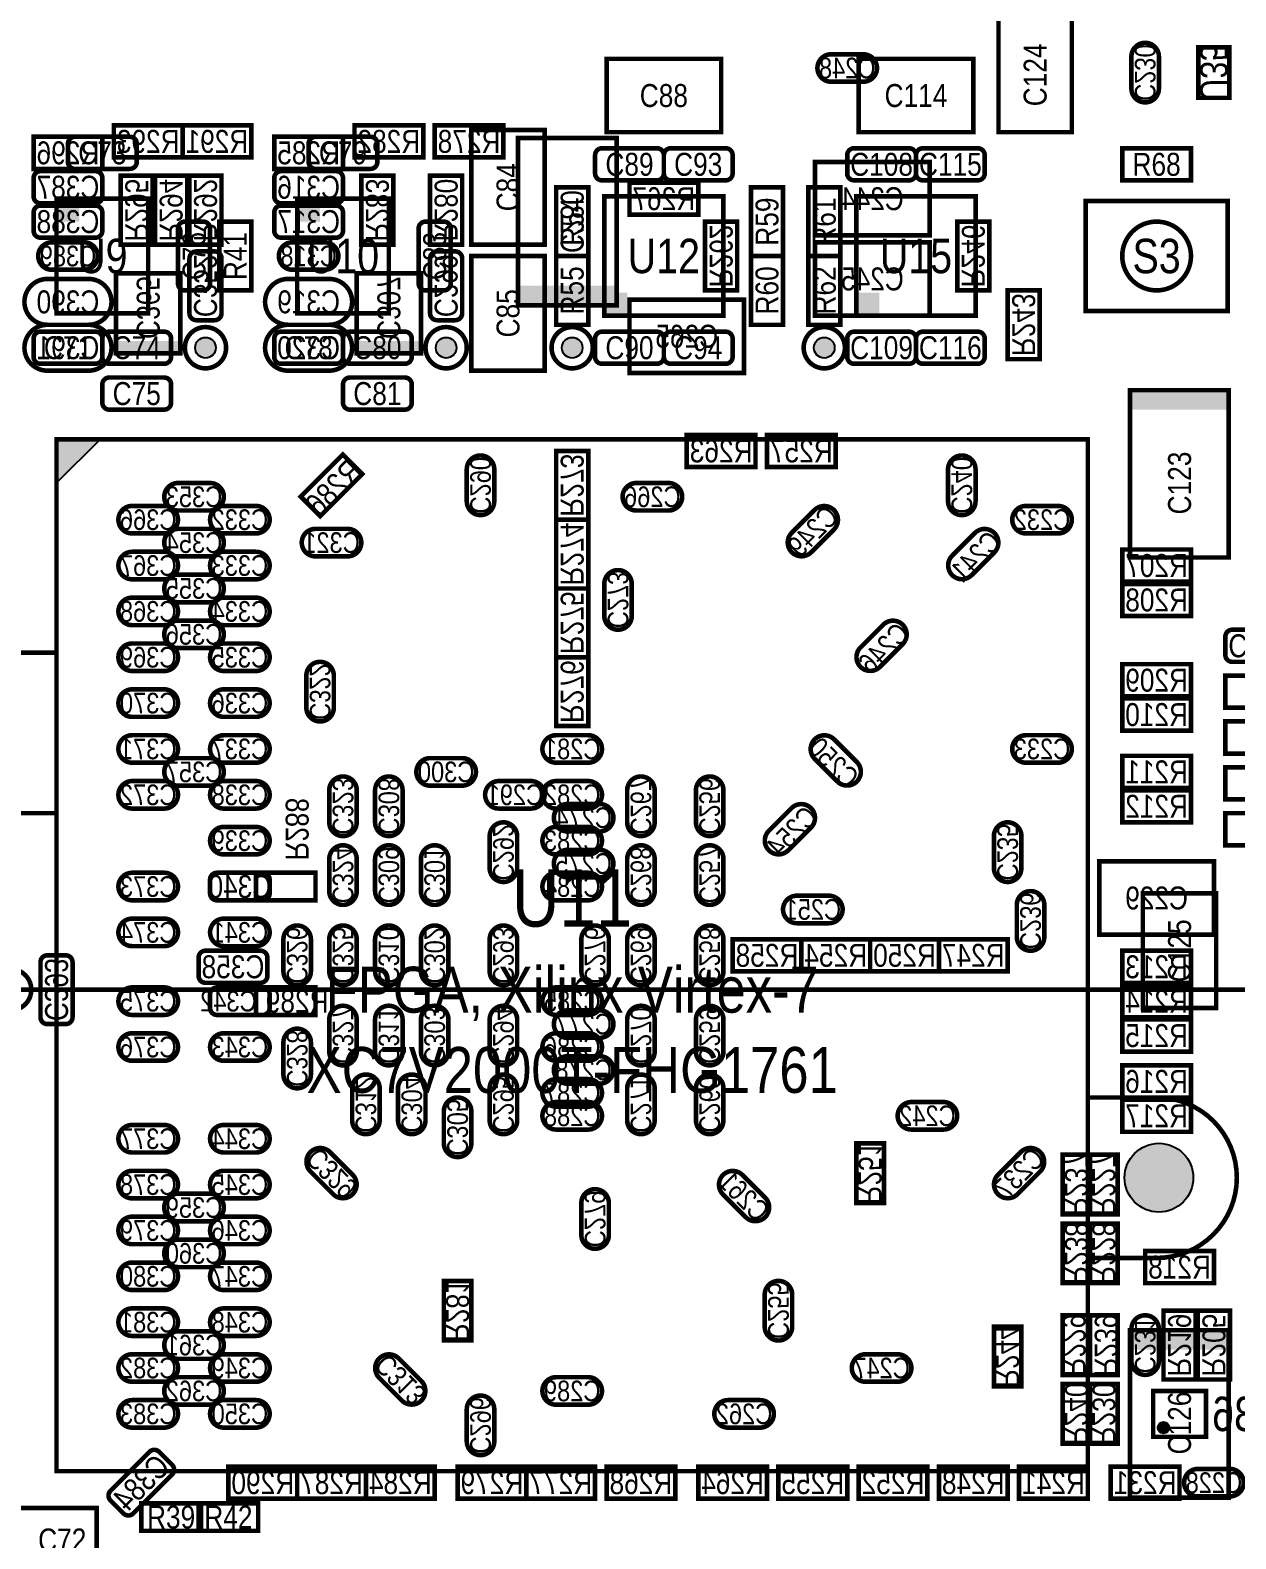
# Model space of a CAD drawing. Extents: x -2 to 139, y -15 to 180.
# Drawn here: x 37.4 to 90, y 36.5 to 102.3 of the extents above; entities that cross this region are included whole.
import ezdxf
from ezdxf.enums import TextEntityAlignment as Align

# ---------------------------------------------------------------- set-up
doc = ezdxf.new("R2010")
doc.units = 0
doc.header["$MEASUREMENT"] = 0
for name, color, linetype in [('ASSEMBLY_OUTLINES_BTM', 200, 'CONTINUOUS'), ('ASSEMBLY_OUTLINES_TOP', 104, 'CONTINUOUS'), ('ASSEMBLY_REF_DES_BTM', 251, 'CONTINUOUS'), ('ASSEMBLY_REF_DES_TOP', 251, 'CONTINUOUS'), ('MOUNTING_HOLES_LAYER_TOP', 42, 'CONTINUOUS'), ('PART_HOLES_LAYER_TOP', 30, 'CONTINUOUS')]:
    doc.layers.add(name, color=color, linetype=linetype)
doc.styles.add('ARIAL_NARROW', font='ARIALN.TTF')

msp = doc.modelspace()

# ---------------------------------------------------------------- hatches: boundary and pattern name
at = {"layer": 'ASSEMBLY_OUTLINES_BTM'}
h = msp.add_hatch(color=256, dxfattribs=at)
edge = h.paths.add_edge_path()
edge.add_arc((86.8, 41.4), 0.25, 0, 360)
at = {"layer": 'ASSEMBLY_OUTLINES_TOP'}
msp.add_hatch(color=256, dxfattribs=at).paths.add_polyline_path([(38.5, 84.5), (38.5, 82.6), (40.4, 84.5)], flags=0)
at = {"layer": 'MOUNTING_HOLES_LAYER_TOP'}
h = msp.add_hatch(color=256, dxfattribs=at)
edge = h.paths.add_edge_path()
edge.add_arc((86.6, 52.3), 1.5, 0, 360)
at = {"layer": 'PART_HOLES_LAYER_TOP'}
h = msp.add_hatch(color=256, dxfattribs=at)
edge = h.paths.add_edge_path()
edge.add_arc((45, 88.5), 0.45, 0, 360)
h = msp.add_hatch(color=256, dxfattribs=at)
edge = h.paths.add_edge_path()
edge.add_arc((55.5, 88.5), 0.45, 0, 360)
h = msp.add_hatch(color=256, dxfattribs=at)
edge = h.paths.add_edge_path()
edge.add_arc((61, 88.5), 0.45, 0, 360)
h = msp.add_hatch(color=256, dxfattribs=at)
edge = h.paths.add_edge_path()
edge.add_arc((72, 88.5), 0.45, 0, 360)

# ---------------------------------------------------------------- linework, layer by layer
at = {"layer": 'ASSEMBLY_OUTLINES_BTM', "const_width": 0.2}
for points in [[(71.7, 100.7, 0.414213562), (72.3, 100.1), (73.7, 100.1, 0.414213562), (74.3, 100.7, 0.414213562), (73.7, 101.3), (72.3, 101.3, 0.414213562)], [(86, 99.2, 0.414213562), (86.6, 99.8), (86.6, 101.2, 0.414213562), (86, 101.8, 0.414213562), (85.4, 101.2), (85.4, 99.8, 0.414213562)], [(37.5, 95.9), (37.5, 95.1, 0.414213562), (37.8, 94.8), (40.2, 94.8, 0.414213562), (40.5, 95.1), (40.5, 95.9, 0.414213562), (40.2, 96.2), (37.8, 96.2, 0.414213562)], [(48, 95.9), (48, 95.1, 0.414213562), (48.3, 94.8), (50.7, 94.8, 0.414213562), (51, 95.1), (51, 95.9, 0.414213562), (50.7, 96.2), (48.3, 96.2, 0.414213562)], [(37.5, 94.4), (37.5, 93.6, 0.414213562), (37.8, 93.3), (40.2, 93.3, 0.414213562), (40.5, 93.6), (40.5, 94.4, 0.414213562), (40.2, 94.7), (37.8, 94.7, 0.414213562)], [(48, 94.4), (48, 93.6, 0.414213562), (48.3, 93.3), (50.7, 93.3, 0.414213562), (51, 93.6), (51, 94.4, 0.414213562), (50.7, 94.7), (48.3, 94.7, 0.414213562)], [(37.7, 92.5, 0.414213562), (38.3, 91.9), (39.7, 91.9, 0.414213562), (40.3, 92.5, 0.414213562), (39.7, 93.1), (38.3, 93.1, 0.414213562)], [(45.4, 92.7), (44.6, 92.7, 0.414213562), (44.3, 92.4), (44.3, 90, 0.414213562), (44.6, 89.7), (45.4, 89.7, 0.414213562), (45.7, 90), (45.7, 92.4, 0.414213562)], [(48.2, 92.5, 0.414213562), (48.8, 91.9), (50.2, 91.9, 0.414213562), (50.8, 92.5, 0.414213562), (50.2, 93.1), (48.8, 93.1, 0.414213562)], [(55.9, 92.7), (55.1, 92.7, 0.414213562), (54.8, 92.4), (54.8, 90, 0.414213562), (55.1, 89.7), (55.9, 89.7, 0.414213562), (56.2, 90), (56.2, 92.4, 0.414213562)], [(37.1, 90.5, 0.414213562), (38.1, 89.5), (39.9, 89.5, 0.414213562), (40.9, 90.5, 0.414213562), (39.9, 91.5), (38.1, 91.5, 0.414213562)], [(47.6, 90.5, 0.414213562), (48.6, 89.5), (50.4, 89.5, 0.414213562), (51.4, 90.5, 0.414213562), (50.4, 91.5), (48.6, 91.5, 0.414213562)], [(37.1, 88.5, 0.414213562), (38.1, 87.5), (39.9, 87.5, 0.414213562), (40.9, 88.5, 0.414213562), (39.9, 89.5), (38.1, 89.5, 0.414213562)], [(47.6, 88.5, 0.414213562), (48.6, 87.5), (50.4, 87.5, 0.414213562), (51.4, 88.5, 0.414213562), (50.4, 89.5), (48.6, 89.5, 0.414213562)], [(57, 81.2, 0.414213562), (57.6, 81.8), (57.6, 83.2, 0.414213562), (57, 83.8, 0.414213562), (56.4, 83.2), (56.4, 81.8, 0.414213562)], [(78, 81.199999, 0.414213562), (78.599999, 81.799999), (78.599999, 83.2, 0.414213562), (78, 83.8, 0.414213562), (77.4, 83.2), (77.4, 81.799999, 0.414213562)], [(45.8, 82, 0.414213562), (45.2, 82.6), (43.8, 82.6, 0.414213562), (43.2, 82, 0.414213562), (43.8, 81.4), (45.2, 81.4, 0.414213562)], [(63.2, 82, 0.414213562), (63.8, 81.4), (65.2, 81.4, 0.414213562), (65.8, 82, 0.414213562), (65.2, 82.6), (63.8, 82.6, 0.414213562)], [(43.8, 81, 0.414213562), (43.2, 81.6), (41.8, 81.6, 0.414213562), (41.2, 81, 0.414213562), (41.8, 80.4), (43.2, 80.4, 0.414213562)], [(47.8, 81, 0.414213562), (47.2, 81.6), (45.8, 81.6, 0.414213562), (45.2, 81, 0.414213562), (45.8, 80.4), (47.2, 80.4, 0.414213562)], [(70.580761, 79.580761, 0.414213908), (71.42929, 79.580761), (72.419239, 80.570711, 0.414213562), (72.419239, 81.419239, 0.414213562), (71.570711, 81.419239), (70.580761, 80.429289, 0.414212872)], [(80.2, 81, 0.414213562), (80.8, 80.4), (82.2, 80.4, 0.414213562), (82.8, 81, 0.414213562), (82.2, 81.6), (80.8, 81.6, 0.414213562)], [(45.8, 80, 0.414213562), (45.2, 80.6), (43.8, 80.6, 0.414213562), (43.2, 80, 0.414213562), (43.8, 79.4), (45.2, 79.4, 0.414213562)], [(51.8, 80, 0.414213562), (51.2, 80.6), (49.8, 80.6, 0.414213562), (49.2, 80, 0.414213562), (49.8, 79.4), (51.2, 79.4, 0.414213562)], [(77.580761, 78.580761, 0.414213562), (78.429289, 78.580761), (79.419239, 79.570711, 0.414213562), (79.419239, 80.419239, 0.414213562), (78.570711, 80.419239), (77.580761, 79.429289, 0.414213562)], [(43.8, 79, 0.414213562), (43.2, 79.6), (41.8, 79.6, 0.414213562), (41.2, 79, 0.414213562), (41.8, 78.4), (43.2, 78.4, 0.414213562)], [(47.8, 79, 0.414213562), (47.2, 79.6), (45.8, 79.6, 0.414213562), (45.2, 79, 0.414213562), (45.8, 78.4), (47.2, 78.4, 0.414213562)], [(45.8, 78, 0.414213562), (45.2, 78.6), (43.8, 78.6, 0.414213562), (43.2, 78, 0.414213562), (43.8, 77.4), (45.2, 77.4, 0.414213562)], [(63, 76.2, 0.414213562), (63.6, 76.8), (63.6, 78.2, 0.414213562), (63, 78.8, 0.414213562), (62.4, 78.2), (62.4, 76.8, 0.414213562)], [(43.8, 77, 0.414213562), (43.2, 77.6), (41.8, 77.6, 0.414213562), (41.2, 77, 0.414213562), (41.8, 76.4), (43.2, 76.4, 0.414213562)], [(47.8, 77, 0.414213562), (47.2, 77.6), (45.8, 77.6, 0.414213562), (45.2, 77, 0.414213562), (45.8, 76.4), (47.2, 76.4, 0.414213562)], [(45.8, 76, 0.414213562), (45.2, 76.6), (43.8, 76.6, 0.414213562), (43.2, 76, 0.414213562), (43.8, 75.4), (45.2, 75.4, 0.414213562)], [(75.419239, 76.419238, 0.414213562), (74.570711, 76.419238), (73.580762, 75.429289, 0.414213562), (73.580762, 74.580761, 0.414213562), (74.42929, 74.580761), (75.419239, 75.57071, 0.414213562)], [(43.8, 75, 0.414213562), (43.2, 75.6), (41.8, 75.6, 0.414213562), (41.2, 75, 0.414213562), (41.8, 74.4), (43.2, 74.4, 0.414213562)], [(47.8, 75, 0.414213562), (47.2, 75.6), (45.8, 75.6, 0.414213562), (45.2, 75, 0.414213562), (45.8, 74.4), (47.2, 74.4, 0.414213562)], [(50, 72.2, 0.414213562), (50.6, 72.8), (50.6, 74.2, 0.414213562), (50, 74.8, 0.414213562), (49.4, 74.2), (49.4, 72.8, 0.414213562)], [(43.8, 73, 0.414213562), (43.2, 73.6), (41.8, 73.6, 0.414213562), (41.2, 73, 0.414213562), (41.8, 72.4), (43.2, 72.4, 0.414213562)], [(47.8, 73, 0.414213562), (47.2, 73.6), (45.8, 73.6, 0.414213562), (45.2, 73, 0.414213562), (45.8, 72.4), (47.2, 72.4, 0.414213562)], [(43.8, 71, 0.414213562), (43.2, 71.6), (41.8, 71.6, 0.414213562), (41.2, 71, 0.414213562), (41.8, 70.4), (43.2, 70.4, 0.414213562)], [(47.8, 71, 0.414213562), (47.2, 71.6), (45.8, 71.6, 0.414213562), (45.2, 71, 0.414213562), (45.8, 70.4), (47.2, 70.4, 0.414213562)], [(59.7, 71, 0.414213562), (60.3, 70.4), (61.7, 70.4, 0.414213562), (62.3, 71, 0.414213562), (61.7, 71.6), (60.3, 71.6, 0.414213562)], [(73.419239, 69.580761, 0.414213562), (73.419239, 70.429289), (72.429289, 71.419239, 0.414213562), (71.580761, 71.419239, 0.414213562), (71.580761, 70.570711), (72.570711, 69.580761, 0.414213562)], [(80.2, 71, 0.414213562), (80.8, 70.4), (82.2, 70.4, 0.414213562), (82.8, 71, 0.414213562), (82.2, 71.6), (80.8, 71.6, 0.414213562)], [(45.8, 70, 0.414213562), (45.2, 70.6), (43.8, 70.6, 0.414213562), (43.2, 70, 0.414213562), (43.8, 69.4), (45.2, 69.4, 0.414213562)], [(56.8, 70, 0.414213562), (56.2, 70.6), (54.8, 70.6, 0.414213562), (54.2, 70, 0.414213562), (54.8, 69.4), (56.2, 69.4, 0.414213562)], [(51, 67.2, 0.414213562), (51.6, 67.8), (51.6, 69.2, 0.414213562), (51, 69.8, 0.414213562), (50.4, 69.2), (50.4, 67.8, 0.414213562)], [(53, 67.2, 0.414213562), (53.6, 67.8), (53.6, 69.2, 0.414213562), (53, 69.8, 0.414213562), (52.4, 69.2), (52.4, 67.8, 0.414213562)], [(64, 67.2, 0.414213562), (64.6, 67.8), (64.6, 69.2, 0.414213562), (64, 69.8, 0.414213562), (63.4, 69.2), (63.4, 67.8, 0.414213562)], [(67, 69.8, 0.414213562), (66.4, 69.2), (66.4, 67.8, 0.414213562), (67, 67.2, 0.414213562), (67.6, 67.8), (67.6, 69.2, 0.414213562)], [(43.8, 69, 0.414213562), (43.2, 69.6), (41.8, 69.6, 0.414213562), (41.2, 69, 0.414213562), (41.8, 68.4), (43.2, 68.4, 0.414213562)], [(47.8, 69, 0.414213562), (47.2, 69.6), (45.8, 69.6, 0.414213562), (45.2, 69, 0.414213562), (45.8, 68.4), (47.2, 68.4, 0.414213562)], [(57.2, 69, 0.414213562), (57.8, 68.4), (59.2, 68.4, 0.414213562), (59.8, 69, 0.414213562), (59.2, 69.6), (57.8, 69.6, 0.414213562)], [(59.7, 69, 0.414213562), (60.3, 68.4), (61.7, 68.4, 0.414213562), (62.3, 69, 0.414213562), (61.7, 69.6), (60.3, 69.6, 0.414213562)], [(62.8, 68, 0.414213562), (62.2, 68.6), (60.8, 68.6, 0.414213562), (60.2, 68, 0.414213562), (60.8, 67.4), (62.2, 67.4, 0.414213562)], [(71.419239, 68.419239, 0.414213562), (70.570711, 68.419239), (69.580761, 67.429289, 0.414213562), (69.580761, 66.580761, 0.414213562), (70.429289, 66.580761), (71.419239, 67.570711, 0.414213562)], [(58, 67.8, 0.414213562), (57.4, 67.2), (57.4, 65.8, 0.414213562), (58, 65.2, 0.414213562), (58.6, 65.8), (58.6, 67.2, 0.414213562)], [(80, 65.2, 0.414213562), (80.6, 65.8), (80.6, 67.2, 0.414213562), (80, 67.8, 0.414213562), (79.4, 67.2), (79.4, 65.8, 0.414213562)], [(47.8, 67, 0.414213562), (47.2, 67.6), (45.8, 67.6, 0.414213562), (45.2, 67, 0.414213562), (45.8, 66.4), (47.2, 66.4, 0.414213562)], [(59.7, 67, 0.414213562), (60.3, 66.4), (61.7, 66.4, 0.414213562), (62.3, 67, 0.414213562), (61.7, 67.6), (60.3, 67.6, 0.414213562)], [(51, 66.8, 0.414213562), (50.4, 66.2), (50.4, 64.8, 0.414213562), (51, 64.2, 0.414213562), (51.6, 64.8), (51.6, 66.2, 0.414213562)], [(53, 66.8, 0.414213562), (52.4, 66.2), (52.4, 64.8, 0.414213562), (53, 64.2, 0.414213562), (53.6, 64.8), (53.6, 66.2, 0.414213562)], [(55, 66.8, 0.414213562), (54.4, 66.2), (54.4, 64.8, 0.414213562), (55, 64.2, 0.414213562), (55.6, 64.8), (55.6, 66.2, 0.414213562)], [(62.8, 66, 0.414213562), (62.2, 66.6), (60.8, 66.6, 0.414213562), (60.2, 66, 0.414213562), (60.8, 65.4), (62.2, 65.4, 0.414213562)], [(64, 66.8, 0.414213562), (63.4, 66.2), (63.4, 64.8, 0.414213562), (64, 64.2, 0.414213562), (64.6, 64.8), (64.6, 66.2, 0.414213562)], [(67, 64.2, 0.414213562), (67.6, 64.8), (67.6, 66.2, 0.414213562), (67, 66.8, 0.414213562), (66.4, 66.2), (66.4, 64.8, 0.414213562)], [(43.8, 65, 0.414213562), (43.2, 65.6), (41.8, 65.6, 0.414213562), (41.2, 65, 0.414213562), (41.8, 64.4), (43.2, 64.4, 0.414213562)], [(47.8, 64.7), (47.8, 65.3, 0.414213562), (47.5, 65.6), (45.5, 65.6, 0.414213562), (45.2, 65.3), (45.2, 64.7, 0.414213562), (45.5, 64.4), (47.5, 64.4, 0.414213562)], [(59.7, 65, 0.414213562), (60.3, 64.4), (61.7, 64.4, 0.414213562), (62.3, 65, 0.414213562), (61.7, 65.6), (60.3, 65.6, 0.414213562)], [(72.8, 64, 0.414213562), (72.2, 64.6), (70.8, 64.6, 0.414213562), (70.2, 64, 0.414213562), (70.8, 63.4), (72.2, 63.4, 0.414213562)], [(81, 62.2, 0.414213562), (81.6, 62.8), (81.6, 64.2, 0.414213562), (81, 64.8, 0.414213562), (80.4, 64.2), (80.4, 62.8, 0.414213562)], [(43.8, 63, 0.414213562), (43.2, 63.6), (41.8, 63.6, 0.414213562), (41.2, 63, 0.414213562), (41.8, 62.4), (43.2, 62.4, 0.414213562)], [(47.8, 63, 0.414213562), (47.2, 63.6), (45.8, 63.6, 0.414213562), (45.2, 63, 0.414213562), (45.8, 62.4), (47.2, 62.4, 0.414213562)], [(49, 60.7, 0.414213562), (49.6, 61.3), (49.6, 62.7, 0.414213562), (49, 63.3, 0.414213562), (48.4, 62.7), (48.4, 61.3, 0.414213562)], [(51, 60.7, 0.414213562), (51.6, 61.3), (51.6, 62.7, 0.414213562), (51, 63.3, 0.414213562), (50.4, 62.7), (50.4, 61.3, 0.414213562)], [(53, 60.7, 0.414213562), (53.6, 61.3), (53.6, 62.7, 0.414213562), (53, 63.3, 0.414213562), (52.4, 62.7), (52.4, 61.3, 0.414213562)], [(55, 60.7, 0.414213562), (55.6, 61.3), (55.6, 62.7, 0.414213562), (55, 63.3, 0.414213562), (54.4, 62.7), (54.4, 61.3, 0.414213562)], [(58, 63.3, 0.414213562), (57.4, 62.7), (57.4, 61.3, 0.414213562), (58, 60.7, 0.414213562), (58.6, 61.3), (58.6, 62.7, 0.414213562)], [(62, 60.7, 0.414213562), (62.6, 61.3), (62.6, 62.7, 0.414213562), (62, 63.3, 0.414213562), (61.4, 62.7), (61.4, 61.3, 0.414213562)], [(64, 60.7, 0.414213562), (64.6, 61.3), (64.6, 62.7, 0.414213562), (64, 63.3, 0.414213562), (63.4, 62.7), (63.4, 61.3, 0.414213562)], [(67, 63.3, 0.414213562), (66.4, 62.7), (66.4, 61.3, 0.414213562), (67, 60.7, 0.414213562), (67.6, 61.3), (67.6, 62.7, 0.414213562)], [(38.099999, 58.999999), (38.899998, 58.999999, 0.414213562), (39.199998, 59.299999), (39.199999, 61.699999, 0.414213562), (38.899999, 61.999999), (38.099998, 61.999999, 0.414213562), (37.799998, 61.699999), (37.799999, 59.299999, 0.414213562)], [(44.7, 61.9), (44.7, 61.1, 0.414213562), (45, 60.8), (47.4, 60.8, 0.414213562), (47.7, 61.1), (47.7, 61.9, 0.414213562), (47.4, 62.2), (45, 62.2, 0.414213562)], [(43.8, 60, 0.414213562), (43.2, 60.6), (41.8, 60.6, 0.414213562), (41.2, 60, 0.414213562), (41.8, 59.4), (43.2, 59.4, 0.414213562)], [(47.8, 59.7), (47.8, 60.3, 0.414213562), (47.5, 60.6), (45.5, 60.6, 0.414213562), (45.2, 60.3), (45.2, 59.7, 0.414213562), (45.5, 59.4), (47.5, 59.4, 0.414213562)], [(59.7, 60, 0.414213562), (60.3, 59.4), (61.7, 59.4, 0.414213562), (62.3, 60, 0.414213562), (61.7, 60.6), (60.3, 60.6, 0.414213562)], [(51, 59.8, 0.414213562), (50.4, 59.2), (50.4, 57.8, 0.414213562), (51, 57.2, 0.414213562), (51.6, 57.8), (51.6, 59.2, 0.414213562)], [(53, 59.8, 0.414213562), (52.4, 59.2), (52.4, 57.8, 0.414213562), (53, 57.2, 0.414213562), (53.6, 57.8), (53.6, 59.2, 0.414213562)], [(55, 59.8, 0.414213562), (54.4, 59.2), (54.4, 57.8, 0.414213562), (55, 57.2, 0.414213562), (55.6, 57.8), (55.6, 59.2, 0.414213562)], [(58, 57.2, 0.414213562), (58.6, 57.8), (58.6, 59.2, 0.414213562), (58, 59.8, 0.414213562), (57.4, 59.2), (57.4, 57.8, 0.414213562)], [(64, 59.8, 0.414213562), (63.4, 59.2), (63.4, 57.8, 0.414213562), (64, 57.2, 0.414213562), (64.6, 57.8), (64.6, 59.2, 0.414213562)], [(67, 57.2, 0.414213562), (67.6, 57.8), (67.6, 59.2, 0.414213562), (67, 59.8, 0.414213562), (66.4, 59.2), (66.4, 57.8, 0.414213562)], [(62.8, 59, 0.414213562), (62.2, 59.6), (60.8, 59.6, 0.414213562), (60.2, 59, 0.414213562), (60.8, 58.4), (62.2, 58.4, 0.414213562)], [(43.8, 58, 0.414213562), (43.2, 58.6), (41.8, 58.6, 0.414213562), (41.2, 58, 0.414213562), (41.8, 57.4), (43.2, 57.4, 0.414213562)], [(47.8, 58, 0.414213562), (47.2, 58.6), (45.8, 58.6, 0.414213562), (45.2, 58, 0.414213562), (45.8, 57.4), (47.2, 57.4, 0.414213562)], [(49, 56.2, 0.414213562), (49.6, 56.8), (49.6, 58.2, 0.414213562), (49, 58.8, 0.414213562), (48.4, 58.2), (48.4, 56.8, 0.414213562)], [(59.7, 58, 0.414213562), (60.3, 57.4), (61.7, 57.4, 0.414213562), (62.3, 58, 0.414213562), (61.7, 58.6), (60.3, 58.6, 0.414213562)], [(62.8, 57, 0.414213562), (62.2, 57.6), (60.8, 57.6, 0.414213562), (60.2, 57, 0.414213562), (60.8, 56.4), (62.2, 56.4, 0.414213562)], [(52, 56.8, 0.414213562), (51.4, 56.2), (51.4, 54.8, 0.414213562), (52, 54.2, 0.414213562), (52.6, 54.8), (52.6, 56.2, 0.414213562)], [(54, 56.8, 0.414213562), (53.4, 56.2), (53.4, 54.8, 0.414213562), (54, 54.2, 0.414213562), (54.6, 54.8), (54.6, 56.2, 0.414213562)], [(58, 56.8, 0.414213562), (57.4, 56.2), (57.4, 54.8, 0.414213562), (58, 54.2, 0.414213562), (58.6, 54.8), (58.6, 56.2, 0.414213562)], [(59.7, 56, 0.414213562), (60.3, 55.4), (61.7, 55.4, 0.414213562), (62.3, 56, 0.414213562), (61.7, 56.6), (60.3, 56.6, 0.414213562)], [(64, 54.2, 0.414213562), (64.6, 54.8), (64.6, 56.2, 0.414213562), (64, 56.8, 0.414213562), (63.4, 56.2), (63.4, 54.8, 0.414213562)], [(67, 56.8, 0.414213562), (66.4, 56.2), (66.4, 54.8, 0.414213562), (67, 54.2, 0.414213562), (67.6, 54.8), (67.6, 56.2, 0.414213562)], [(56, 53.2, 0.414213562), (56.6, 53.8), (56.6, 55.2, 0.414213562), (56, 55.8, 0.414213562), (55.4, 55.2), (55.4, 53.8, 0.414213562)], [(62.3, 55, 0.414213562), (61.7, 55.6), (60.3, 55.6, 0.414213562), (59.7, 55, 0.414213562), (60.3, 54.4), (61.7, 54.4, 0.414213562)], [(75.2, 55, 0.414213562), (75.8, 54.4), (77.2, 54.4, 0.414213562), (77.8, 55, 0.414213562), (77.2, 55.6), (75.8, 55.6, 0.414213562)], [(43.8, 54, 0.414213562), (43.2, 54.6), (41.8, 54.6, 0.414213562), (41.2, 54, 0.414213562), (41.8, 53.4), (43.2, 53.4, 0.414213562)], [(47.8, 54, 0.414213562), (47.2, 54.6), (45.8, 54.6, 0.414213562), (45.2, 54, 0.414213562), (45.8, 53.4), (47.2, 53.4, 0.414213562)], [(51.419239, 51.580761, 0.414213562), (51.419239, 52.429289), (50.429289, 53.419239, 0.414213562), (49.580761, 53.419239, 0.414213562), (49.580761, 52.570711), (50.570711, 51.580761, 0.414213562)], [(79.580761, 51.580761, 0.414213562), (80.429289, 51.580761), (81.419238, 52.57071, 0.414213908), (81.419238, 53.419239, 0.414212872), (80.57071, 53.419239), (79.580761, 52.429289, 0.414213562)], [(43.8, 52, 0.414213562), (43.2, 52.6), (41.8, 52.6, 0.414213562), (41.2, 52, 0.414213562), (41.8, 51.4), (43.2, 51.4, 0.414213562)], [(47.8, 52, 0.414213562), (47.2, 52.6), (45.8, 52.6, 0.414213562), (45.2, 52, 0.414213562), (45.8, 51.4), (47.2, 51.4, 0.414213562)], [(69.419239, 50.580761, 0.414213562), (69.419239, 51.429289), (68.429289, 52.419239, 0.414213562), (67.580761, 52.419239, 0.414213562), (67.580761, 51.570711), (68.570711, 50.580761, 0.414213562)], [(45.8, 51, 0.414213562), (45.2, 51.6), (43.8, 51.6, 0.414213562), (43.2, 51, 0.414213562), (43.8, 50.4), (45.2, 50.4, 0.414213562)], [(62, 51.8, 0.414213562), (61.4, 51.2), (61.4, 49.8, 0.414213562), (62, 49.2, 0.414213562), (62.6, 49.8), (62.6, 51.2, 0.414213562)], [(43.8, 50, 0.414213562), (43.2, 50.6), (41.8, 50.6, 0.414213562), (41.2, 50, 0.414213562), (41.8, 49.4), (43.2, 49.4, 0.414213562)], [(47.8, 50, 0.414213562), (47.2, 50.6), (45.8, 50.6, 0.414213562), (45.2, 50, 0.414213562), (45.8, 49.4), (47.2, 49.4, 0.414213562)], [(45.8, 49, 0.414213562), (45.2, 49.6), (43.8, 49.6, 0.414213562), (43.2, 49, 0.414213562), (43.8, 48.4), (45.2, 48.4, 0.414213562)], [(43.8, 48, 0.414213562), (43.2, 48.6), (41.8, 48.6, 0.414213562), (41.2, 48, 0.414213562), (41.8, 47.4), (43.2, 47.4, 0.414213562)], [(47.8, 48, 0.414213562), (47.2, 48.6), (45.8, 48.6, 0.414213562), (45.2, 48, 0.414213562), (45.8, 47.4), (47.2, 47.4, 0.414213562)], [(70, 47.8, 0.414213562), (69.4, 47.2), (69.4, 45.8, 0.414213562), (70, 45.2, 0.414213562), (70.6, 45.8), (70.6, 47.2, 0.414213562)], [(43.8, 46, 0.414213562), (43.2, 46.6), (41.8, 46.6, 0.414213562), (41.2, 46, 0.414213562), (41.8, 45.4), (43.2, 45.4, 0.414213562)], [(47.8, 46, 0.414213562), (47.2, 46.6), (45.8, 46.6, 0.414213562), (45.2, 46, 0.414213562), (45.8, 45.4), (47.2, 45.4, 0.414213562)], [(86, 43.7, 0.414213562), (86.6, 44.3), (86.6, 45.7, 0.414213562), (86, 46.3, 0.414213562), (85.4, 45.7), (85.4, 44.3, 0.414213562)], [(45.8, 45, 0.414213562), (45.2, 45.6), (43.8, 45.6, 0.414213562), (43.2, 45, 0.414213562), (43.8, 44.4), (45.2, 44.4, 0.414213562)], [(43.8, 44, 0.414213562), (43.2, 44.6), (41.8, 44.6, 0.414213562), (41.2, 44, 0.414213562), (41.8, 43.4), (43.2, 43.4, 0.414213562)], [(47.8, 44, 0.414213562), (47.2, 44.6), (45.8, 44.6, 0.414213562), (45.2, 44, 0.414213562), (45.8, 43.4), (47.2, 43.4, 0.414213562)], [(54.419239, 42.580761, 0.414213562), (54.419239, 43.429289), (53.429289, 44.419239, 0.414213562), (52.580761, 44.419239, 0.414213562), (52.580761, 43.570711), (53.570711, 42.580761, 0.414213562)], [(75.800001, 44, 0.414213562), (75.200001, 44.6), (73.8, 44.6, 0.414213562), (73.2, 44, 0.414213562), (73.8, 43.4), (75.200001, 43.4, 0.414213562)], [(45.8, 43, 0.414213562), (45.2, 43.6), (43.8, 43.6, 0.414213562), (43.2, 43, 0.414213562), (43.8, 42.4), (45.2, 42.4, 0.414213562)], [(62.3, 43, 0.414213562), (61.7, 43.6), (60.3, 43.6, 0.414213562), (59.7, 43, 0.414213562), (60.3, 42.4), (61.7, 42.4, 0.414213562)], [(57, 40.2, 0.414213562), (57.6, 40.8), (57.6, 42.2, 0.414213562), (57, 42.8, 0.414213562), (56.4, 42.2), (56.4, 40.8, 0.414213562)], [(43.8, 42, 0.414213562), (43.2, 42.6), (41.8, 42.6, 0.414213562), (41.2, 42, 0.414213562), (41.8, 41.4), (43.2, 41.4, 0.414213562)], [(47.8, 42, 0.414213562), (47.2, 42.6), (45.8, 42.6, 0.414213562), (45.2, 42, 0.414213562), (45.8, 41.4), (47.2, 41.4, 0.414213562)], [(69.8, 42, 0.414213562), (69.2, 42.6), (67.8, 42.6, 0.414213562), (67.2, 42, 0.414213562), (67.8, 41.4), (69.2, 41.4, 0.414213562)], [(40.856497, 38.222184), (41.422182, 37.656498, 0.414212182), (41.846446, 37.656498), (43.543503, 39.353555, 0.414213562), (43.543503, 39.777819), (42.977817, 40.343504, 0.414213562), (42.553553, 40.343504), (40.856497, 38.646448, 0.414213562)], [(87.7, 39, 0.414213562), (88.3, 38.4), (89.7, 38.4, 0.414213562), (90.3, 39, 0.414213562), (89.7, 39.6), (88.3, 39.6, 0.414213562)]]:
    msp.add_lwpolyline(points, format="xyb", close=True, dxfattribs=at)
for points in [[(88.325, 99.4), (88.325, 101.6), (89.675, 101.6), (89.675, 99.4)], [(41, 96.8), (41, 98.2), (44, 98.2), (44, 96.8)], [(44, 96.8), (44, 98.2), (47, 98.2), (47, 96.8)], [(51.5, 96.8), (51.5, 98.2), (54.5, 98.2), (54.5, 96.8)], [(55, 96.8), (55, 98.2), (58, 98.2), (58, 96.8)], [(37.5, 96.3), (37.5, 97.7), (40.5, 97.7), (40.5, 96.3)], [(48, 96.3), (48, 97.7), (51, 97.7), (51, 96.3)], [(58.641, 90.35), (58.641, 97.65), (62.941, 97.65), (62.941, 90.35)], [(41.3, 93), (41.3, 96), (42.7, 96), (42.7, 93)], [(42.8, 93), (42.8, 96), (44.2, 96), (44.2, 93)], [(44.3, 93), (44.3, 96), (45.7, 96), (45.7, 93)], [(51.8, 93), (51.8, 96), (53.2, 96), (53.2, 93)], [(54.8, 93), (54.8, 96), (56.2, 96), (56.2, 93)], [(71.6, 93.4), (71.6, 96.6), (76.6, 96.6), (76.6, 93.4)], [(63.5, 94.3), (63.5, 95.7), (66.5, 95.7), (66.5, 94.3)], [(66.8, 91), (66.8, 94), (68.2, 94), (68.2, 91)], [(77.8, 91), (77.8, 94), (79.2, 94), (79.2, 91)], [(71.6, 89.9), (71.6, 93.1), (76.6, 93.1), (76.6, 89.9)], [(41.1, 88.25), (41.1, 91.75), (43.9, 91.75), (43.9, 88.25)], [(51.6, 88.25), (51.6, 91.75), (54.4, 91.75), (54.4, 88.25)], [(80, 88), (80, 91), (81.4, 91), (81.4, 88)], [(63.5, 87.4), (63.5, 90.6), (68.5, 90.6), (68.5, 87.4)], [(66, 83.3), (66, 84.7), (69, 84.7), (69, 83.3)], [(69.5, 83.3), (69.5, 84.7), (72.5, 84.7), (72.5, 83.3)], [(49.156497, 82.005025), (50.994975, 83.843503), (51.843503, 82.994975), (50.005025, 81.156497)], [(60.3, 81), (60.3, 84), (61.7, 84), (61.7, 81)], [(60.3, 78), (60.3, 81), (61.7, 81), (61.7, 78)], [(85, 78.3), (85, 79.7), (88, 79.7), (88, 78.3)], [(60.3, 75), (60.3, 78), (61.7, 78), (61.7, 75)], [(85, 76.8), (85, 78.2), (88, 78.2), (88, 76.8)], [(60.3, 72), (60.3, 75), (61.7, 75), (61.7, 72)], [(85, 73.3), (85, 74.7), (88, 74.7), (88, 73.3)], [(85, 71.8), (85, 73.2), (88, 73.2), (88, 71.8)], [(85, 69.3), (85, 70.7), (88, 70.7), (88, 69.3)], [(85, 67.8), (85, 69.2), (88, 69.2), (88, 67.8)], [(84, 62.9), (84, 66.1), (89, 66.1), (89, 62.9)], [(47.2, 64.4), (47.2, 65.6), (49.8, 65.6), (49.8, 64.4)], [(68, 61.3), (68, 62.7), (71, 62.7), (71, 61.3)], [(71, 61.3), (71, 62.7), (74, 62.7), (74, 61.3)], [(74, 61.3), (74, 62.7), (77, 62.7), (77, 61.3)], [(77, 61.3), (77, 62.7), (80, 62.7), (80, 61.3)], [(85, 60.8), (85, 62.2), (88, 62.2), (88, 60.8)], [(47.2, 59.4), (47.2, 60.6), (49.8, 60.6), (49.8, 59.4)], [(85, 59.3), (85, 60.7), (88, 60.7), (88, 59.3)], [(85, 57.8), (85, 59.2), (88, 59.2), (88, 57.8)], [(85, 55.8), (85, 57.2), (88, 57.2), (88, 55.8)], [(85, 54.3), (85, 55.7), (88, 55.7), (88, 54.3)], [(73.4, 51.2), (73.4, 53.8), (74.6, 53.8), (74.6, 51.2)], [(82.4, 50.7), (82.4, 53.3), (83.6, 53.3), (83.6, 50.7)], [(83.6, 50.7), (83.6, 53.3), (84.8, 53.3), (84.8, 50.7)], [(82.4, 47.7), (82.4, 50.3), (83.6, 50.3), (83.6, 47.7)], [(83.6, 47.7), (83.6, 50.3), (84.8, 50.3), (84.8, 47.7)], [(86, 47.7), (86, 49.1), (89, 49.1), (89, 47.7)], [(55.4, 45.2), (55.4, 47.8), (56.6, 47.8), (56.6, 45.2)], [(82.4, 43.7), (82.4, 46.3), (83.6, 46.3), (83.6, 43.7)], [(83.6, 43.7), (83.6, 46.3), (84.8, 46.3), (84.8, 43.7)], [(86.8, 43.5), (86.8, 46.5), (88.2, 46.5), (88.2, 43.5)], [(88.3, 43.5), (88.3, 46.5), (89.7, 46.5), (89.7, 43.5)], [(79.4, 43.2), (79.4, 45.8), (80.6, 45.8), (80.6, 43.2)], [(82.4, 40.7), (82.4, 43.3), (83.6, 43.3), (83.6, 40.7)], [(83.6, 40.7), (83.6, 43.3), (84.8, 43.3), (84.8, 40.7)], [(86.35, 41), (86.35, 43), (88.65, 43), (88.65, 41)], [(46, 38.3), (46, 39.7), (49, 39.7), (49, 38.3)], [(49, 38.3), (49, 39.7), (52, 39.7), (52, 38.3)], [(52, 38.3), (52, 39.7), (55, 39.7), (55, 38.3)], [(56, 38.3), (56, 39.7), (59, 39.7), (59, 38.3)], [(59, 38.3), (59, 39.7), (62, 39.7), (62, 38.3)], [(62.5, 38.3), (62.5, 39.7), (65.5, 39.7), (65.5, 38.3)], [(66.5, 38.3), (66.5, 39.7), (69.5, 39.7), (69.5, 38.3)], [(70, 38.3), (70, 39.7), (73, 39.7), (73, 38.3)], [(73.5, 38.3), (73.5, 39.7), (76.5, 39.7), (76.5, 38.3)], [(77, 38.3), (77, 39.7), (80, 39.7), (80, 38.3)], [(80.5, 38.3), (80.5, 39.7), (83.5, 39.7), (83.5, 38.3)], [(84.5, 38.3), (84.5, 39.7), (87.5, 39.7), (87.5, 38.3)]]:
    msp.add_lwpolyline(points, close=True, dxfattribs=at)
msp.add_lwpolyline([(27.2, 52.498624), (27.2, 60.498624), (94.8, 60.498624), (94.8, 52.498624)], dxfattribs=at)
at = {"layer": 'ASSEMBLY_OUTLINES_BTM'}
msp.add_circle((86.8, 41.4), 0.25, dxfattribs=at)
for points in [[(58.7, 90.4), (62.9, 90.4), (58.7, 91.2), (62.9, 91.2)], [(41.1, 88.3), (43.9, 88.3), (41.1, 88.8), (43.9, 88.8)], [(51.6, 88.3), (54.4, 88.3), (51.6, 88.8), (54.4, 88.8)]]:
    msp.add_solid(points, dxfattribs=at)
at = {"layer": 'ASSEMBLY_OUTLINES_TOP', "const_width": 0.2}
for points in [[(79.6, 97.9), (79.6, 102.9), (82.8, 102.9), (82.8, 97.9)], [(62.5, 97.9), (62.5, 101.1), (67.5, 101.1), (67.5, 97.9)], [(73.5, 97.9), (73.5, 101.1), (78.5, 101.1), (78.5, 97.9)], [(56.6, 93), (56.6, 98), (59.8, 98), (59.8, 93)], [(85, 95.8), (85, 97.2), (88, 97.2), (88, 95.8)], [(60.3, 92.5), (60.3, 95.5), (61.7, 95.5), (61.7, 92.5)], [(68.8, 92.5), (68.8, 95.5), (70.2, 95.5), (70.2, 92.5)], [(71.3, 92.5), (71.3, 95.5), (72.7, 95.5), (72.7, 92.5)], [(38.5, 90), (38.5, 95), (42.5, 95), (42.5, 90)], [(49, 90), (49, 95), (53, 95), (53, 90)], [(62.4, 89.9), (62.4, 95.1), (67.6, 95.1), (67.6, 89.9)], [(73.4, 89.9), (73.4, 95.1), (78.6, 95.1), (78.6, 89.9)], [(83.4, 90.1), (83.4, 94.9), (89.6, 94.9), (89.6, 90.1)], [(45.6, 91), (45.6, 94), (47, 94), (47, 91)], [(56.6, 87.5), (56.6, 92.5), (59.8, 92.5), (59.8, 87.5)], [(60.3, 89.5), (60.3, 92.5), (61.7, 92.5), (61.7, 89.5)], [(68.8, 89.5), (68.8, 92.5), (70.2, 92.5), (70.2, 89.5)], [(71.3, 89.5), (71.3, 92.5), (72.7, 92.5), (72.7, 89.5)], [(85.341, 79.35), (85.341, 86.65), (89.641, 86.65), (89.641, 79.35)], [(38.5, 39.5), (83.5, 39.5), (83.5, 84.499999), (38.499999, 84.5)], [(38.5, 39.5), (38.5, 84.5), (83.5, 84.5), (83.5, 39.5)], [(89.5, 72.8), (89.5, 74.2), (92.5, 74.2), (92.5, 72.8)], [(89.5, 70.8), (89.5, 72.2), (92.5, 72.2), (92.5, 70.8)], [(89.5, 68.8), (89.5, 70.2), (92.5, 70.2), (92.5, 68.8)], [(89.5, 66.8), (89.5, 68.2), (92.5, 68.2), (92.5, 66.8)], [(85.9, 59.7), (85.9, 64.7), (89.1, 64.7), (89.1, 59.7)], [(85.341, 38.35), (85.341, 45.65), (89.641, 45.65), (89.641, 38.35)], [(42.2, 36.9), (42.2, 38.1), (44.8, 38.1), (44.8, 36.9)], [(44.7, 36.9), (44.7, 38.1), (47.3, 38.1), (47.3, 36.9)], [(36.75, 35.1), (36.75, 37.9), (40.25, 37.9), (40.25, 35.1)]]:
    msp.add_lwpolyline(points, close=True, dxfattribs=at)
for points in [[(39, 96.6), (39, 97.4, -0.414213562), (39.3, 97.7), (41.7, 97.7, -0.414213562), (42, 97.4), (42, 96.6, -0.414213562), (41.7, 96.3), (39.3, 96.3, -0.414213562)], [(49.5, 96.6), (49.5, 97.4, -0.414213562), (49.8, 97.7), (52.2, 97.7, -0.414213562), (52.5, 97.4), (52.5, 96.6, -0.414213562), (52.2, 96.3), (49.8, 96.3, -0.414213562)], [(62, 96.1), (62, 96.9, -0.414213562), (62.3, 97.2), (64.7, 97.2, -0.414213562), (65, 96.9), (65, 96.1, -0.414213562), (64.7, 95.8), (62.3, 95.8, -0.414213562)], [(65, 96.1), (65, 96.9, -0.414213562), (65.3, 97.2), (67.7, 97.2, -0.414213562), (68, 96.9), (68, 96.1, -0.414213562), (67.7, 95.8), (65.3, 95.8, -0.414213562)], [(73, 96.1), (73, 96.9, -0.414213562), (73.3, 97.2), (75.7, 97.2, -0.414213562), (76, 96.9), (76, 96.1, -0.414213562), (75.7, 95.8), (73.3, 95.8, -0.414213562)], [(76, 96.1), (76, 96.9, -0.414213562), (76.3, 97.2), (78.7, 97.2, -0.414213562), (79, 96.9), (79, 96.1, -0.414213562), (78.7, 95.8), (76.3, 95.8, -0.414213562)], [(44.1, 94), (44.9, 94, -0.414213562), (45.2, 93.7), (45.2, 91.3, -0.414213562), (44.9, 91), (44.1, 91, -0.414213562), (43.8, 91.3), (43.8, 93.7, -0.414213562)], [(54.6, 94), (55.4, 94, -0.414213562), (55.7, 93.7), (55.7, 91.3, -0.414213562), (55.4, 91), (54.6, 91, -0.414213562), (54.3, 91.3), (54.3, 93.7, -0.414213562)], [(85, 92.5, -1), (88, 92.5, -1)], [(44.1, 88.5, -1), (45.9, 88.5, -1)], [(54.6, 88.5, -1), (56.4, 88.5, -1)], [(60.1, 88.5, -1), (61.9, 88.5, -1)], [(71.1, 88.5, -1), (72.9, 88.5, -1)], [(40.5, 88.9), (40.5, 88.1, -0.414213562), (40.2, 87.8), (37.8, 87.8, -0.414213562), (37.5, 88.1), (37.5, 88.9, -0.414213562), (37.8, 89.2), (40.2, 89.2, -0.414213562)], [(40.5, 88.1), (40.5, 88.9, -0.414213562), (40.8, 89.2), (43.2, 89.2, -0.414213562), (43.5, 88.9), (43.5, 88.1, -0.414213562), (43.2, 87.8), (40.8, 87.8, -0.414213562)], [(51, 88.9), (51, 88.1, -0.414213562), (50.7, 87.8), (48.3, 87.8, -0.414213562), (48, 88.1), (48, 88.9, -0.414213562), (48.3, 89.2), (50.7, 89.2, -0.414213562)], [(51, 88.1), (51, 88.9, -0.414213562), (51.3, 89.2), (53.7, 89.2, -0.414213562), (54, 88.9), (54, 88.1, -0.414213562), (53.7, 87.8), (51.3, 87.8, -0.414213562)], [(65, 88.9), (65, 88.1, -0.414213562), (64.7, 87.8), (62.3, 87.8, -0.414213562), (62, 88.1), (62, 88.9, -0.414213562), (62.3, 89.2), (64.7, 89.2, -0.414213562)], [(65, 88.1), (65, 88.9, -0.414213562), (65.3, 89.2), (67.7, 89.2, -0.414213562), (68, 88.9), (68, 88.1, -0.414213562), (67.7, 87.8), (65.3, 87.8, -0.414213562)], [(76, 88.9), (76, 88.1, -0.414213562), (75.7, 87.8), (73.3, 87.8, -0.414213562), (73, 88.1), (73, 88.9, -0.414213562), (73.3, 89.2), (75.7, 89.2, -0.414213562)], [(76, 88.1), (76, 88.9, -0.414213562), (76.3, 89.2), (78.7, 89.2, -0.414213562), (79, 88.9), (79, 88.1, -0.414213562), (78.7, 87.8), (76.3, 87.8, -0.414213562)], [(40.5, 86.1), (40.5, 86.9, -0.414213562), (40.8, 87.2), (43.2, 87.2, -0.414213562), (43.5, 86.9), (43.5, 86.1, -0.414213562), (43.2, 85.8), (40.8, 85.8, -0.414213562)], [(51, 86.1), (51, 86.9, -0.414213562), (51.3, 87.2), (53.7, 87.2, -0.414213562), (54, 86.9), (54, 86.1, -0.414213562), (53.7, 85.8), (51.3, 85.8, -0.414213562)], [(89.5, 75.1), (89.5, 75.9, -0.414213562), (89.8, 76.2), (92.2, 76.2, -0.414213562), (92.5, 75.9), (92.5, 75.1, -0.414213562), (92.2, 74.8), (89.8, 74.8, -0.414213562)], [(35.6, 60.5, -1), (37.4, 60.5, -1)]]:
    msp.add_lwpolyline(points, format="xyb", close=True, dxfattribs=at)
at = {"layer": 'ASSEMBLY_OUTLINES_TOP'}
msp.add_lwpolyline([(38.5, 84.5), (38.5, 82.6), (40.4, 84.5)], close=True, dxfattribs=at)
at = {"layer": 'ASSEMBLY_OUTLINES_TOP', "const_width": 0.2}
for points in [[(38.499999, 68.2), (35.5, 68.2, -0.414213562), (31.999999, 71.7, -0.414213479), (35.499999, 75.2), (38.5, 75.2)], [(83.499999, 55.8), (86.5, 55.8, -0.414213479), (89.999999, 52.3, -0.414213562), (86.499999, 48.8), (83.5, 48.8)]]:
    msp.add_lwpolyline(points, format="xyb", dxfattribs=at)
at = {"layer": 'ASSEMBLY_OUTLINES_TOP'}
for points in [[(38.5, 94), (39.5, 94), (38.5, 95), (39.5, 95)], [(49, 94), (50, 94), (49, 95), (50, 95)], [(62.4, 89.9), (63.4, 89.9), (62.4, 90.9), (63.4, 90.9)], [(73.4, 89.9), (74.4, 89.9), (73.4, 90.9), (74.4, 90.9)], [(85.4, 85.8), (89.6, 85.8), (85.4, 86.6), (89.6, 86.6)], [(85.4, 44.8), (89.6, 44.8), (85.4, 45.6), (89.6, 45.6)]]:
    msp.add_solid(points, dxfattribs=at)
at = {"layer": 'MOUNTING_HOLES_LAYER_TOP'}
msp.add_circle((86.6, 52.3), 1.5, dxfattribs=at)
at = {"layer": 'PART_HOLES_LAYER_TOP'}
for centre in [(45, 88.5), (55.5, 88.5), (61, 88.5), (72, 88.5)]:
    msp.add_circle(centre, 0.45, dxfattribs=at)

# ---------------------------------------------------------------- texts
at = {"layer": 'ASSEMBLY_OUTLINES_TOP', "style": 'ARIAL_NARROW'}
for s, p in [('FPGA, Xilinx Virtex-7', (61, 60.5)), ('XC7V2000T-FHG1761', (61, 57))]:
    msp.add_text(s, height=2, dxfattribs=at).set_placement(p, align=Align.MIDDLE_CENTER)
at = {"layer": 'ASSEMBLY_REF_DES_BTM', "style": 'ARIAL_NARROW', "text_generation_flag": 2}
for s, height, rotation, p in [('C230', 0.9, 270, (86, 100.5)), ('U35', 1.2, 270, (89, 100.5)), ('R295', 1, 270, (42, 94.5)), ('R294', 1, 270, (43.5, 94.5)), ('R292', 1, 270, (45, 94.5)), ('R283', 1, 270, (52.5, 94.5)), ('R280', 1, 270, (55.5, 94.5)), ('C280', 1, 270, (61, 94)), ('R262', 1, 270, (67.5, 92.5)), ('R246', 1, 270, (78.5, 92.5)), ('C352', 1, 270, (45, 91.2)), ('C299', 1, 270, (55.5, 91.2)), ('C365', 1, 270, (42.5, 90.25)), ('C307', 1, 270, (53, 90.25)), ('R243', 1, 270, (80.7, 89.5)), ('R286', 1, 45, (50.6, 82.4)), ('C290', 0.9, 270, (57, 82.5)), ('R273', 1, 270, (61, 82.5)), ('C240', 0.9, 270, (78, 82.5)), ('C249', 0.9, 45, (71.5, 80.5)), ('R274', 1, 270, (61, 79.5)), ('C241', 0.9, 45, (78.6, 79.4)), ('C273', 0.9, 270, (63, 77.5)), ('R275', 1, 270, (61, 76.5)), ('C246', 0.9, 45, (74.6, 75.4)), ('C322', 0.9, 270, (50, 73.5)), ('R276', 1, 270, (61, 73.5)), ('C250', 0.9, 315, (72.4, 70.4)), ('C323', 0.9, 270, (51, 68.5)), ('C308', 0.9, 270, (53, 68.5)), ('C267', 0.9, 270, (64, 68.5)), ('C256', 0.9, 270, (67, 68.5)), ('R288', 1, 270, (49, 67.5)), ('C254', 0.9, 45, (70.6, 67.4)), ('C292', 0.9, 270, (58, 66.5)), ('C235', 0.9, 270, (80, 66.5)), ('C324', 0.9, 270, (51, 65.5)), ('C309', 0.9, 270, (53, 65.5)), ('C301', 0.9, 270, (55, 65.5)), ('C268', 0.9, 270, (64, 65.5)), ('C257', 0.9, 270, (67, 65.5)), ('C236', 0.9, 270, (81, 63.5)), ('C326', 0.9, 270, (49, 62)), ('C325', 0.9, 270, (51, 62)), ('C310', 0.9, 270, (53, 62)), ('C302', 0.9, 270, (55, 62)), ('C293', 0.9, 270, (58, 62)), ('C276', 0.9, 270, (62, 62)), ('C269', 0.9, 270, (64, 62)), ('C258', 0.9, 270, (67, 62)), ('C393', 1, 270, (38.499999, 60.499999)), ('C327', 0.9, 270, (51, 58.5)), ('C311', 0.9, 270, (53, 58.5)), ('C303', 0.9, 270, (55, 58.5)), ('C294', 0.9, 270, (58, 58.5)), ('C270', 0.9, 270, (64, 58.5)), ('C259', 0.9, 270, (67, 58.5)), ('C328', 0.9, 270, (49, 57.5)), ('C312', 0.9, 270, (52, 55.5)), ('C304', 0.9, 270, (54, 55.5)), ('C295', 0.9, 270, (58, 55.5)), ('C271', 0.9, 270, (64, 55.5)), ('C260', 0.9, 270, (67, 55.5)), ('C305', 0.9, 270, (56, 54.5)), ('C329', 0.9, 135, (50.5, 52.5)), ('R251', 1, 270, (74, 52.5)), ('C237', 0.9, 45, (80.5, 52.5)), ('R237', 1, 270, (83, 52)), ('R227', 1, 270, (84.2, 52)), ('C261', 0.9, 315, (68.5, 51.5)), ('C279', 0.9, 270, (62, 50.5)), ('R238', 1, 270, (83, 49)), ('R228', 1, 270, (84.2, 49)), ('R281', 1, 270, (56, 46.5)), ('C255', 0.9, 270, (70, 46.5)), ('R229', 1, 270, (82.9, 45)), ('R239', 1, 270, (84.3, 45)), ('C231', 0.9, 270, (86, 45)), ('R219', 1, 270, (87.5, 45)), ('R205', 1, 270, (89, 45)), ('R244', 1, 270, (80, 44.5)), ('C313', 0.9, 135, (53.5, 43.5)), ('R240', 1, 270, (83, 42)), ('R230', 1, 270, (84.2, 42)), ('C296', 0.9, 270, (57, 41.5)), ('C384', 1, 45, (42.2, 39.000001))]:
    msp.add_text(s, height=height, rotation=rotation, dxfattribs=at).set_placement(p, align=Align.MIDDLE_CENTER)
for s, height, p in [('C248', 0.9, (73, 100.7)), ('R296', 1, (39, 97)), ('R293', 1, (42.5, 97.5)), ('R291', 1, (45.5, 97.5)), ('R285', 1, (49.5, 97)), ('R282', 1, (53, 97.5)), ('R278', 1, (56.5, 97.5)), ('C387', 1, (39, 95.5)), ('C316', 1, (49.5, 95.5)), ('R267', 1, (65, 95)), ('C244', 1, (74.1, 95)), ('C388', 1, (39, 94)), ('C317', 1, (49.5, 94)), ('C389', 0.9, (39, 92.5)), ('C318', 0.9, (49.5, 92.5)), ('C245', 1, (74.1, 91.5)), ('C390', 1, (39, 90.5)), ('C319', 1, (49.5, 90.5)), ('C265', 1, (66, 89)), ('C391', 1, (39, 88.5)), ('C320', 1, (49.5, 88.5)), ('R263', 1, (67.5, 84)), ('R257', 1, (71, 84)), ('C353', 0.9, (44.5, 82)), ('C266', 0.9, (64.5, 82)), ('C366', 0.9, (42.5, 81)), ('C332', 0.9, (46.5, 81)), ('C232', 0.9, (81.5, 81)), ('C354', 0.9, (44.5, 80)), ('C321', 0.9, (50.5, 80)), ('C367', 0.9, (42.5, 79)), ('C333', 0.9, (46.5, 79)), ('R207', 1, (86.5, 79)), ('C355', 0.9, (44.5, 78)), ('R208', 1, (86.5, 77.5)), ('C368', 0.9, (42.5, 77)), ('C334', 0.9, (46.5, 77)), ('C356', 0.9, (44.5, 76)), ('C369', 0.9, (42.5, 75)), ('C335', 0.9, (46.5, 75)), ('R209', 1, (86.5, 74)), ('C370', 0.9, (42.5, 73)), ('C336', 0.9, (46.5, 73)), ('R210', 1, (86.5, 72.5)), ('C371', 0.9, (42.5, 71)), ('C337', 0.9, (46.5, 71)), ('C281', 0.9, (61, 71)), ('C233', 0.9, (81.5, 71)), ('C357', 0.9, (44.5, 70)), ('C300', 0.9, (55.5, 70)), ('R211', 1, (86.5, 70)), ('C372', 0.9, (42.5, 69)), ('C338', 0.9, (46.5, 69)), ('C291', 0.9, (58.5, 69)), ('C282', 0.9, (61, 69)), ('C274', 0.9, (61.5, 68)), ('R212', 1, (86.5, 68.5)), ('C339', 0.9, (46.5, 67)), ('C283', 0.9, (61, 67)), ('C275', 0.9, (61.5, 66)), ('C373', 0.9, (42.5, 65)), ('C340', 1, (46.5, 65)), ('C284', 0.9, (61, 65)), ('C229', 1, (86.5, 64.5)), ('C251', 0.9, (71.5, 64)), ('C374', 0.9, (42.5, 63)), ('C341', 0.9, (46.5, 63)), ('R258', 1, (69.5, 62)), ('R254', 1, (72.5, 62)), ('R250', 1, (75.5, 62)), ('R247', 1, (78.5, 62)), ('C358', 1, (46.2, 61.5)), ('R213', 1, (86.5, 61.5)), ('C375', 0.9, (42.5, 60)), ('C342', 0.9, (46, 60)), ('R289', 1, (49, 60)), ('C285', 0.9, (61, 60)), ('R214', 1, (86.5, 60)), ('C277', 0.9, (61.5, 59)), ('R215', 1, (86.5, 58.5)), ('C376', 0.9, (42.5, 58)), ('C343', 0.9, (46.5, 58)), ('C286', 0.9, (61, 58)), ('C278', 0.9, (61.5, 57)), ('R216', 1, (86.5, 56.5)), ('C287', 0.9, (61, 56)), ('C288', 0.9, (61, 55)), ('C242', 0.9, (76.5, 55)), ('R217', 1, (86.5, 55)), ('C377', 0.9, (42.5, 54)), ('C344', 0.9, (46.5, 54)), ('C378', 0.9, (42.5, 52)), ('C345', 0.9, (46.5, 52)), ('C359', 0.9, (44.5, 51)), ('C379', 0.9, (42.5, 50)), ('C346', 0.9, (46.5, 50)), ('C360', 0.9, (44.5, 49)), ('R218', 1, (87.5, 48.4)), ('C380', 0.9, (42.5, 48)), ('C347', 0.9, (46.5, 48)), ('C381', 0.9, (42.5, 46)), ('C348', 0.9, (46.5, 46)), ('C361', 0.9, (44.5, 45)), ('C382', 0.9, (42.5, 44)), ('C349', 0.9, (46.5, 44)), ('C247', 0.9, (74.5, 44)), ('C362', 0.9, (44.5, 43)), ('C289', 0.9, (61, 43)), ('U36', 1.5, (90.5, 42)), ('C383', 0.9, (42.5, 42)), ('C350', 0.9, (46.5, 42)), ('C262', 0.9, (68.5, 42)), ('R290', 1, (47.5, 39)), ('R287', 1, (50.5, 39)), ('R284', 1, (53.5, 39)), ('R279', 1, (57.5, 39)), ('R277', 1, (60.5, 39)), ('R268', 1, (64, 39)), ('R264', 1, (68, 39)), ('R255', 1, (71.5, 39)), ('R252', 1, (75, 39)), ('R248', 1, (78.5, 39)), ('R241', 1, (82, 39)), ('R231', 1, (86, 39)), ('C228', 0.9, (89, 39))]:
    msp.add_text(s, height=height, dxfattribs=at).set_placement(p, align=Align.MIDDLE_CENTER)
at = {"layer": 'ASSEMBLY_REF_DES_TOP', "style": 'ARIAL_NARROW'}
for s, p in [('C124', (81.2, 100.4)), ('C84', (58.2, 95.5)), ('R54', (61, 94)), ('R59', (69.5, 94)), ('R61', (72, 94)), ('C76', (44.5, 92.5)), ('R41', (46.3, 92.5)), ('C83', (55, 92.5)), ('R55', (61, 91)), ('R60', (69.5, 91)), ('R62', (72, 91)), ('C85', (58.2, 90)), ('C123', (87.5, 82.6)), ('C125', (87.5, 62.2)), ('C126', (87.5, 41.6))]:
    msp.add_text(s, height=1, rotation=90, dxfattribs=at).set_placement(p, align=Align.MIDDLE_CENTER)
for s, height, p in [('C88', 1, (65, 99.5)), ('C114', 1, (76, 99.5)), ('C73', 1, (40.5, 97)), ('C79', 1, (51, 97)), ('C89', 1, (63.5, 96.5)), ('C93', 1, (66.5, 96.5)), ('C108', 1, (74.5, 96.5)), ('C115', 1, (77.5, 96.5)), ('R68', 1, (86.5, 96.5)), ('U9', 1.5, (40.5, 92.5)), ('U10', 1.5, (51, 92.5)), ('U12', 1.5, (65, 92.5)), ('U15', 1.5, (76, 92.5)), ('S3', 1.5, (86.5, 92.5)), ('C71', 1, (39, 88.5)), ('C74', 1, (42, 88.5)), ('C78', 1, (49.5, 88.5)), ('C80', 1, (52.5, 88.5)), ('C90', 1, (63.5, 88.5)), ('C94', 1, (66.5, 88.5)), ('C109', 1, (74.5, 88.5)), ('C116', 1, (77.5, 88.5)), ('C75', 1, (42, 86.5)), ('C81', 1, (52.5, 86.5)), ('C127', 1, (91, 75.5)), ('U11', 2.5, (61, 64.5)), ('R39', 1, (43.5, 37.5)), ('R42', 1, (46, 37.5)), ('C72', 1, (38.75, 36.5))]:
    msp.add_text(s, height=height, dxfattribs=at).set_placement(p, align=Align.MIDDLE_CENTER)

doc.saveas('drawing.dxf')
